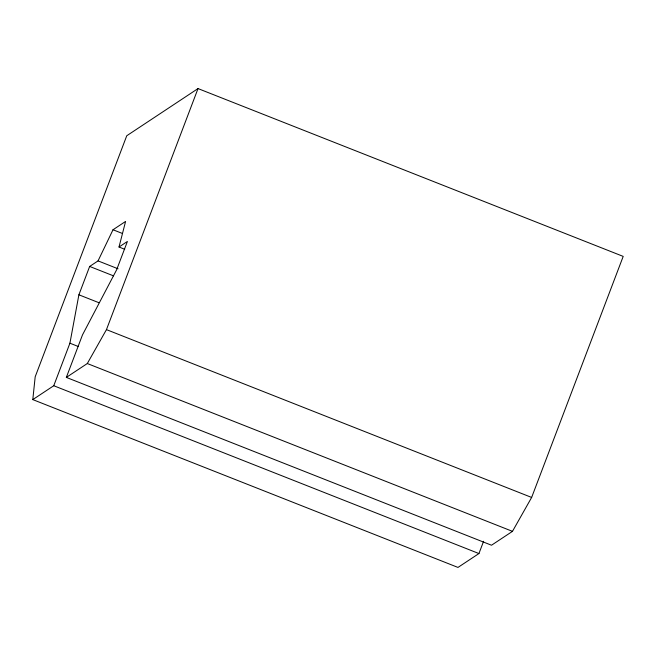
<?xml version="1.0" encoding="UTF-8"?>
<svg xmlns="http://www.w3.org/2000/svg" width="656" height="656" viewBox="0 0 656 656"><rect width="100%" height="100%" fill="white"/><g stroke="black" fill="none" stroke-linecap="round" stroke-linejoin="round"><path stroke-width="0.98" d="M483.603 541.257L478.937 553.549L457.978 567.424L32.8 399.602L35.186 376.798L126.756 135.751L198.022 88.576L623.2 256.398L531.639 497.445L512.475 531.352L491.516 545.226L66.338 377.405L82.5 334.872L116.62 269.829L127.395 241.474L119.007 247.017L124.73 249.28M32.8 399.602L53.759 385.728L69.921 343.195L78.892 294.798L89.659 266.443L98.047 260.891L113.012 229.756L125.591 221.433L119.007 247.017M66.338 377.405L87.305 363.531L106.461 329.624L198.022 88.576M113.012 229.756L122.541 233.52M98.047 260.891L118.064 268.796M89.659 266.443L113.496 275.848M78.892 294.798L98.908 302.703M106.461 329.624L531.639 497.445M69.921 343.195L78.499 346.581M87.305 363.531L512.475 531.352M53.759 385.728L478.937 553.549"/></g></svg>
